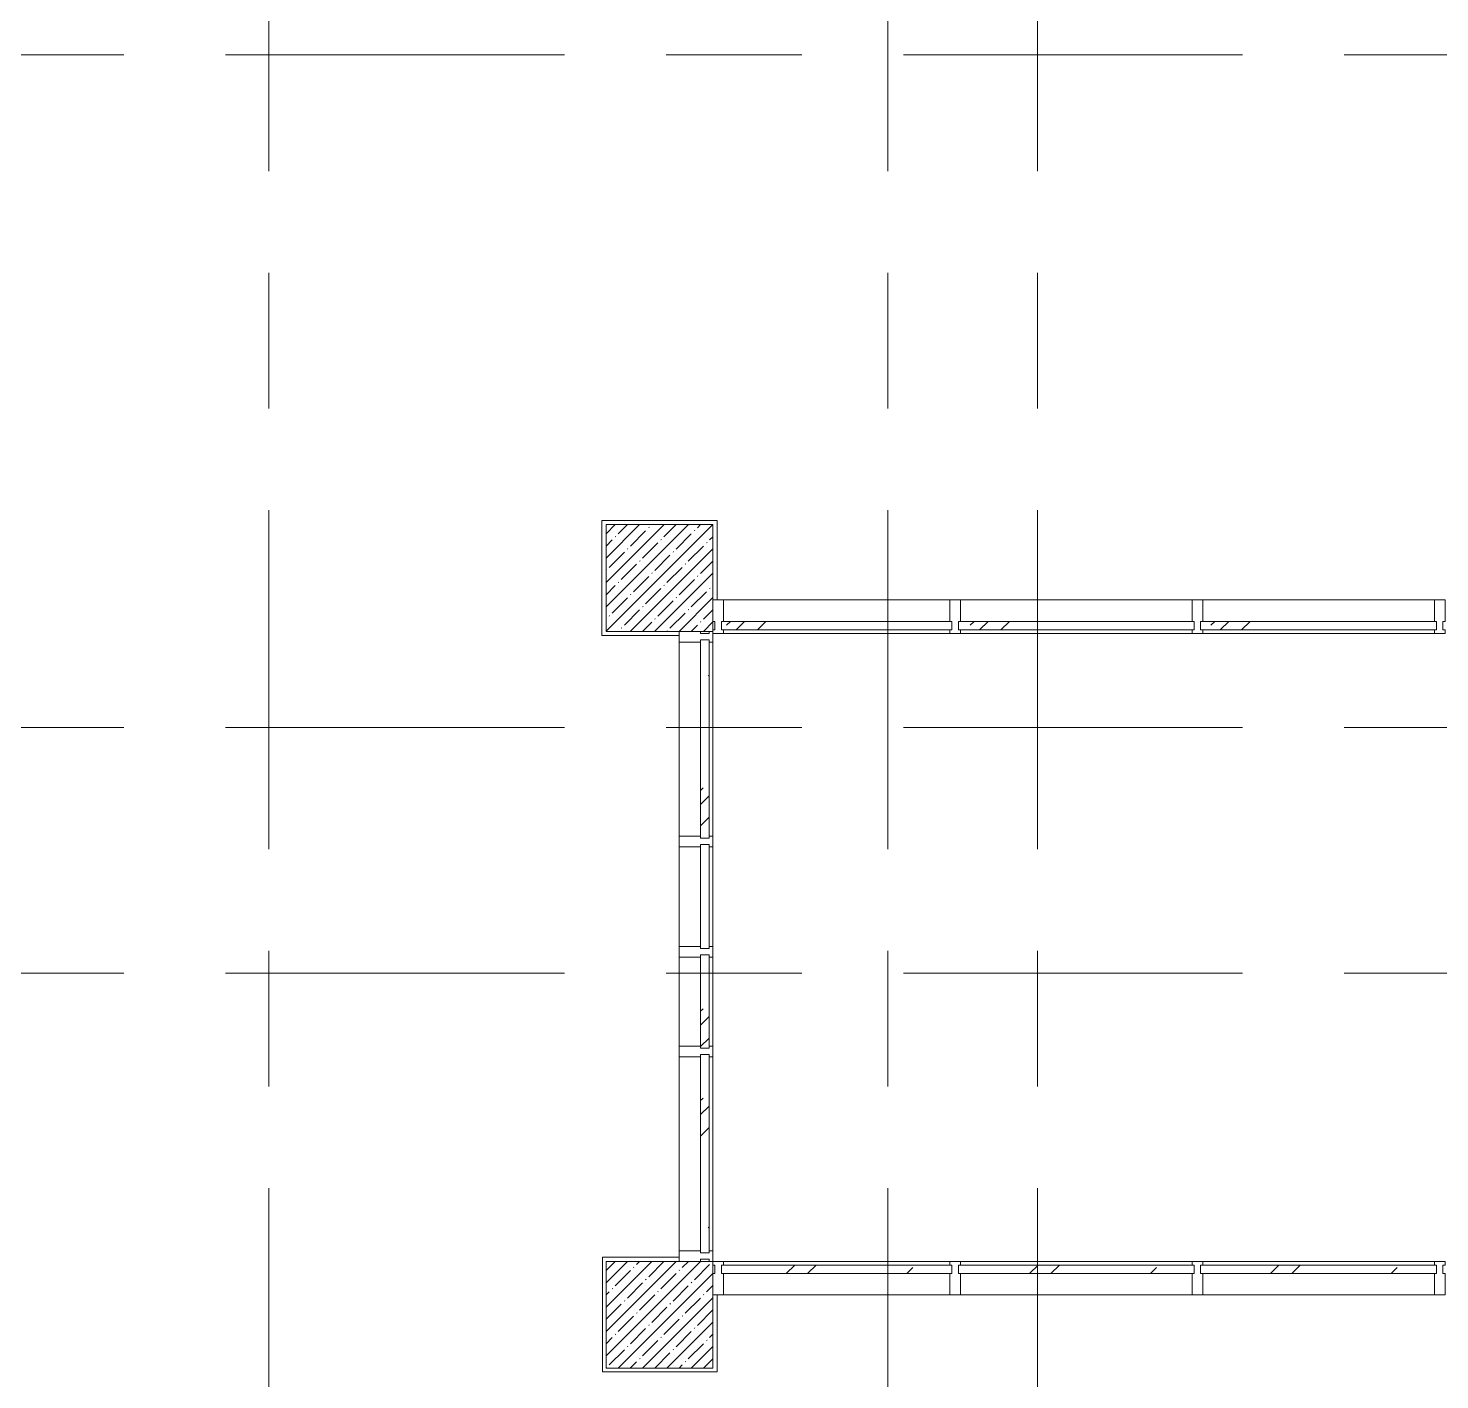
# Model space of a CAD drawing. Header units: millimetres. Extents: x 2623 to 216772, y -8553 to 29000.
# Drawn here: x 53448 to 60059, y 15096 to 21424 of the extents above; entities that cross this region are included whole.
import ezdxf

# ---------------------------------------------------------------- set-up
doc = ezdxf.new("R2010")
doc.units = ezdxf.units.MM
doc.linetypes.add('Осевая', pattern=[3175, 635, -476.25, 1587.5, -476.25])
doc.layers.add('A-FLOR-1', color=7, linetype='Continuous', lineweight=9, true_color=0xaaaaaa)
for name, color, linetype, lineweight in [('A-GLAZ-CURT', 7, 'Continuous', 9), ('A-GLAZ-CWMG', 7, 'Continuous', 9), ('S-COLS', 7, 'Continuous', 9), ('Оси-2', 7, 'Осевая', 9)]:
    doc.layers.add(name, color=color, linetype=linetype, lineweight=lineweight)

# ---------------------------------------------------------------- blocks, each defined once
blk = doc.blocks.new('BSC_Колонна _Прямоугольная - 500х500-V29-План монтажа стен и перегородок 3 этажа в осях 12-23')
at = {"layer": 'S-COLS'}
h = blk.add_hatch(dxfattribs=at)
h.set_pattern_fill('FP_44', color=256, style=0, pattern_type=2)
h.set_pattern_definition([(45, (-73790, -15400), (-57.02463, 57.02463), []), (45, (-73732.975, -15400), (-57.02463, 57.02463), [100.806, -20.161, 3.353, -16.808])])
h.paths.add_polyline_path([(-250, -250), (250, -250), (250, 250), (-250, 250), (-250, -121.1)])
for p, q in [((250, 250), (-250, 250)), ((-250, 250), (-250, -250)), ((250, -250), (250, 250)), ((-250, -250), (250, -250))]:
    blk.add_line(p, q, dxfattribs=at)
blk = doc.blocks.new('Системная панель - Стекло - 40мм-23562586-План монтажа стен и перегородок 3 этажа в осях 12-23')
at = {"layer": 'A-GLAZ-CURT'}
h = blk.add_hatch(dxfattribs=at)
h.set_pattern_fill('FP_46', color=256, style=0, pattern_type=2)
h.set_pattern_definition([(135, (17995.83, -74123), (-282.8427, -282.8427), [200, -600]), (135, (18095.83, -74323), (-282.8427, -282.8427), [600, -200]), (135, (18195.83, -73923), (-282.8427, -282.8427), [200, -600])])
h.paths.add_polyline_path([(464.2, 0), (-464.2, 0), (-464.2, -40), (464.2, -40)])
for p, q in [((464.2, 0), (-464.2, 0)), ((-464.2, 0), (-464.2, -40)), ((-464.2, -40), (464.2, -40)), ((464.2, -40), (464.2, 0))]:
    blk.add_line(p, q, dxfattribs=at)
blk = doc.blocks.new('Системная панель - Стекло - 40мм-24234994-План монтажа стен и перегородок 3 этажа в осях 12-23')
at = {"layer": 'A-GLAZ-CURT'}
for p, q in [((243.3, 0), (-243.3, 0)), ((-243.3, 0), (-243.3, -40)), ((243.3, -40), (243.3, 0)), ((-243.3, -40), (243.3, -40))]:
    blk.add_line(p, q, dxfattribs=at)
blk = doc.blocks.new('Прямоугольный импост - Импост структурный с накладкой - 160мм Темный-31239176-План монтажа стен и перегородок 3 этажа в осях 12-23')
at = {"layer": 'A-GLAZ-CWMG'}
for p, q in [((73883, 17641.7), (73883, 18550)), ((74040, 17641.7), (74040, 18550))]:
    blk.add_line(p, q, dxfattribs=at)
blk = doc.blocks.new('Прямоугольный импост - Импост структурный с накладкой - 160мм Темный-31239177-План монтажа стен и перегородок 3 этажа в осях 12-23')
at = {"layer": 'A-GLAZ-CWMG'}
for p, q in [((73883, 17125), (73883, 17591.7)), ((74040, 17125), (74040, 17591.7))]:
    blk.add_line(p, q, dxfattribs=at)
blk = doc.blocks.new('Прямоугольный импост - Импост структурный с накладкой - 160мм Темный-31239202-План монтажа стен и перегородок 3 этажа в осях 12-23')
at = {"layer": 'A-GLAZ-CWMG'}
for p, q in [((-50, 40), (-50, 140)), ((-50, 140), (0, 140)), ((-40, 40), (-50, 40)), ((-50, -17), (-50, 0)), ((-50, 0), (-40, 0)), ((-40, 0), (-40, 40)), ((-10, 40), (-10, 0)), ((0, 40), (-10, 40)), ((-10, 0), (0, 0)), ((0, -17), (-50, -17))]:
    blk.add_line(p, q, dxfattribs=at)
blk = doc.blocks.new('Прямоугольный импост - Импост структурный с накладкой - 160мм Темный-31239205-План монтажа стен и перегородок 3 этажа в осях 12-23')
at = {"layer": 'A-GLAZ-CWMG'}
for p, q in [((0, 140), (-50, 140)), ((-50, 140), (-50, 40)), ((-50, 40), (-40, 40)), ((-40, 0), (-50, 0)), ((-50, 0), (-50, -17)), ((-40, 40), (-40, 0)), ((-10, 0), (-10, 40)), ((-10, 40), (0, 40)), ((0, 0), (-10, 0)), ((-50, -17), (0, -17))]:
    blk.add_line(p, q, dxfattribs=at)
blk = doc.blocks.new('Прямоугольный импост - Импост структурный с накладкой - 160мм Темный-31239180-План монтажа стен и перегородок 3 этажа в осях 12-23')
at = {"layer": 'A-GLAZ-CWMG'}
for p, q in [((-25, 40), (-25, 140)), ((-25, 140), (25, 140)), ((25, 140), (25, 40)), ((-15, 40), (-25, 40)), ((-25, -17), (-25, 0)), ((-25, 0), (-15, 0)), ((-15, 0), (-15, 40)), ((15, 40), (15, 0)), ((25, 40), (15, 40)), ((15, 0), (25, 0)), ((25, 0), (25, -17)), ((25, -17), (-25, -17))]:
    blk.add_line(p, q, dxfattribs=at)
blk = doc.blocks.new('BSC_Колонна _Прямоугольная - 500х500-V35-План монтажа стен и перегородок 3 этажа в осях 12-23')
at = {"layer": 'S-COLS'}
h = blk.add_hatch(dxfattribs=at)
h.set_pattern_fill('FP_50', color=256, style=0, pattern_type=2)
h.set_pattern_definition([(45, (-73790, -18850), (-57.02463, 57.02463), []), (45, (-73732.975, -18850), (-57.02463, 57.02463), [100.806, -20.161, 3.353, -16.808])])
h.paths.add_polyline_path([(-250, -250), (250, -250), (250, 250), (-250, 250), (-250, -115.2)])
for p, q in [((250, 250), (-250, 250)), ((-250, 250), (-250, -250)), ((250, -250), (250, 250)), ((-250, -250), (250, -250))]:
    blk.add_line(p, q, dxfattribs=at)
blk = doc.blocks.new('Системная панель - Стекло - 40мм-24234969-План монтажа стен и перегородок 3 этажа в осях 12-23')
at = {"layer": 'A-GLAZ-CURT'}
h = blk.add_hatch(dxfattribs=at)
h.set_pattern_fill('FP_54', color=256, style=0, pattern_type=2)
h.set_pattern_definition([(45, (-74720, -18507), (-282.8427, 282.8427), [200, -600]), (45, (-74920, -18607), (-282.8427, 282.8427), [600, -200]), (45, (-74520, -18707), (-282.8427, 282.8427), [200, -600])])
h.paths.add_polyline_path([(540, 0), (540, 40), (-540, 40), (-540, 0), (19.8, 0)])
for p, q in [((540, 40), (-540, 40)), ((-540, 40), (-540, 0)), ((-540, 0), (540, 0)), ((540, 0), (540, 40))]:
    blk.add_line(p, q, dxfattribs=at)
blk = doc.blocks.new('Прямоугольный импост - Импост структурный с накладкой - 160мм-23562401-План монтажа стен и перегородок 3 этажа в осях 12-23')
at = {"layer": 'A-GLAZ-CWMG'}
for p, q in [((75150, 18747), (74090, 18747)), ((75150, 18590), (74090, 18590))]:
    blk.add_line(p, q, dxfattribs=at)
blk = doc.blocks.new('Прямоугольный импост - Импост структурный с накладкой - 160мм-23618923-План монтажа стен и перегородок 3 этажа в осях 12-23')
at = {"layer": 'A-GLAZ-CWMG'}
for p, q in [((0, 17), (-50, 17)), ((-50, 17), (-50, 0)), ((-50, 0), (-40, 0)), ((-40, 0), (-40, -40)), ((-10, -40), (-10, 0)), ((-10, 0), (0, 0)), ((0, 7), (0, 17)), ((-40, -40), (-50, -40)), ((-50, -40), (-50, -140)), ((0, -40), (-10, -40)), ((-50, -140), (0, -140))]:
    blk.add_line(p, q, dxfattribs=at)
blk = doc.blocks.new('Системная панель - Стекло - 40мм-24234970-План монтажа стен и перегородок 3 этажа в осях 12-23')
at = {"layer": 'A-GLAZ-CURT'}
h = blk.add_hatch(dxfattribs=at)
h.set_pattern_fill('FP_55', color=256, style=0, pattern_type=2)
h.set_pattern_definition([(45, (-76977.5, -18507), (-282.8427, 282.8427), [200, -600]), (45, (-77177.5, -18607), (-282.8427, 282.8427), [600, -200]), (45, (-76777.5, -18707), (-282.8427, 282.8427), [200, -600])])
h.paths.add_polyline_path([(552.5, 0), (552.5, 40), (-552.5, 40), (-552.5, 0)])
for p, q in [((552.5, 40), (-552.5, 40)), ((-552.5, 40), (-552.5, 0)), ((-552.5, 0), (552.5, 0)), ((552.5, 0), (552.5, 40))]:
    blk.add_line(p, q, dxfattribs=at)
blk = doc.blocks.new('Прямоугольный импост - Импост структурный с накладкой - 160мм-23562410-План монтажа стен и перегородок 3 этажа в осях 12-23')
at = {"layer": 'A-GLAZ-CWMG'}
for p, q in [((77420, 18747), (76335, 18747)), ((77420, 18590), (76335, 18590))]:
    blk.add_line(p, q, dxfattribs=at)
blk = doc.blocks.new('Прямоугольный импост - Импост структурный с накладкой - 160мм-23618920-План монтажа стен и перегородок 3 этажа в осях 12-23')
at = {"layer": 'A-GLAZ-CWMG'}
for p, q in [((-25, 0), (-25, 17)), ((-25, 17), (25, 17)), ((-15, 0), (-25, 0)), ((-15, -40), (-15, 0)), ((25, 0), (15, 0)), ((15, 0), (15, -40)), ((25, 17), (25, 0)), ((-25, -140), (-25, -40)), ((-25, -40), (-15, -40)), ((15, -40), (25, -40)), ((25, -40), (25, -140)), ((25, -140), (-25, -140))]:
    blk.add_line(p, q, dxfattribs=at)
blk = doc.blocks.new('Системная панель - Стекло - 40мм-30335137-План монтажа стен и перегородок 3 этажа в осях 12-23')
at = {"layer": 'A-GLAZ-CURT'}
h = blk.add_hatch(dxfattribs=at)
h.set_pattern_fill('FP_56', color=256, style=0, pattern_type=2)
h.set_pattern_definition([(45, (-74720, -15533), (-282.8427, 282.8427), [200, -600]), (45, (-74920, -15633), (-282.8427, 282.8427), [600, -200]), (45, (-74520, -15733), (-282.8427, 282.8427), [200, -600])])
h.paths.add_polyline_path([(540, -40), (540, 0), (-540, 0), (-540, -40), (19.8, -40)])
for p, q in [((540, 0), (-540, 0)), ((-540, 0), (-540, -40)), ((540, -40), (540, 0)), ((-540, -40), (540, -40))]:
    blk.add_line(p, q, dxfattribs=at)
blk = doc.blocks.new('Прямоугольный импост - Импост структурный с накладкой - 160мм-23562329-План монтажа стен и перегородок 3 этажа в осях 12-23')
at = {"layer": 'A-GLAZ-CWMG'}
for p, q in [((75150, 15650), (74090, 15650)), ((75150, 15493), (74090, 15493))]:
    blk.add_line(p, q, dxfattribs=at)
blk = doc.blocks.new('Прямоугольный импост - Импост структурный с накладкой - 160мм-30335139-План монтажа стен и перегородок 3 этажа в осях 12-23')
at = {"layer": 'A-GLAZ-CWMG'}
for p, q in [((0, 140), (-50, 140)), ((-50, 140), (-50, 40)), ((-50, 40), (-40, 40)), ((-40, 0), (-50, 0)), ((-50, 0), (-50, -17)), ((-40, 40), (-40, 0)), ((-10, 0), (-10, 40)), ((-10, 40), (0, 40)), ((0, 0), (-10, 0)), ((-50, -17), (0, -17))]:
    blk.add_line(p, q, dxfattribs=at)
blk = doc.blocks.new('Системная панель - Стекло - 40мм-30335140-План монтажа стен и перегородок 3 этажа в осях 12-23')
at = {"layer": 'A-GLAZ-CURT'}
h = blk.add_hatch(dxfattribs=at)
h.set_pattern_fill('FP_57', color=256, style=0, pattern_type=2)
h.set_pattern_definition([(45, (-76977.5, -15533), (-282.8427, 282.8427), [200, -600]), (45, (-77177.5, -15633), (-282.8427, 282.8427), [600, -200]), (45, (-76777.5, -15733), (-282.8427, 282.8427), [200, -600])])
h.paths.add_polyline_path([(552.5, -40), (552.5, 0), (-552.5, 0), (-552.5, -40)])
for p, q in [((552.5, 0), (-552.5, 0)), ((-552.5, 0), (-552.5, -40)), ((552.5, -40), (552.5, 0)), ((-552.5, -40), (552.5, -40))]:
    blk.add_line(p, q, dxfattribs=at)
blk = doc.blocks.new('Прямоугольный импост - Импост структурный с накладкой - 160мм-23562331-План монтажа стен и перегородок 3 этажа в осях 12-23')
at = {"layer": 'A-GLAZ-CWMG'}
for p, q in [((77420, 15650), (76335, 15650)), ((77420, 15493), (76335, 15493))]:
    blk.add_line(p, q, dxfattribs=at)
blk = doc.blocks.new('Прямоугольный импост - Импост структурный с накладкой - 160мм-30335135-План монтажа стен и перегородок 3 этажа в осях 12-23')
at = {"layer": 'A-GLAZ-CWMG'}
for p, q in [((-25, 40), (-25, 140)), ((-25, 140), (25, 140)), ((25, 140), (25, 40)), ((-15, 40), (-25, 40)), ((-25, -17), (-25, 0)), ((-25, 0), (-15, 0)), ((-15, 0), (-15, 40)), ((15, 40), (15, 0)), ((25, 40), (15, 40)), ((15, 0), (25, 0)), ((25, 0), (25, -17)), ((25, -17), (-25, -17))]:
    blk.add_line(p, q, dxfattribs=at)
blk = doc.blocks.new('Системная панель - Стекло - 40мм-V46-План монтажа стен и перегородок 3 этажа в осях 12-23')
at = {"layer": 'A-GLAZ-CURT'}
h = blk.add_hatch(dxfattribs=at)
h.set_pattern_fill('FP_68', color=256, style=0, pattern_type=2)
h.set_pattern_definition([(45, (-75842.5, -18507), (-282.8427, 282.8427), [200, -600]), (45, (-76042.5, -18607), (-282.8427, 282.8427), [600, -200]), (45, (-75642.5, -18707), (-282.8427, 282.8427), [200, -600])])
h.paths.add_polyline_path([(552.5, 0), (552.5, 40), (-552.5, 40), (-552.5, 0), (351.5, 0)])
for p, q in [((552.5, 40), (-552.5, 40)), ((-552.5, 40), (-552.5, 0)), ((-552.5, 0), (552.5, 0)), ((552.5, 0), (552.5, 40))]:
    blk.add_line(p, q, dxfattribs=at)
blk = doc.blocks.new('Системная панель - Стекло - 40мм-V47-План монтажа стен и перегородок 3 этажа в осях 12-23')
at = {"layer": 'A-GLAZ-CURT'}
h = blk.add_hatch(dxfattribs=at)
h.set_pattern_fill('FP_69', color=256, style=0, pattern_type=2)
h.set_pattern_definition([(45, (-75842.5, -15533), (-282.8427, 282.8427), [200, -600]), (45, (-76042.5, -15633), (-282.8427, 282.8427), [600, -200]), (45, (-75642.5, -15733), (-282.8427, 282.8427), [200, -600])])
h.paths.add_polyline_path([(552.5, -40), (552.5, 0), (-552.5, 0), (-552.5, -40), (351.5, -40)])
for p, q in [((552.5, 0), (-552.5, 0)), ((-552.5, 0), (-552.5, -40)), ((552.5, -40), (552.5, 0)), ((-552.5, -40), (552.5, -40))]:
    blk.add_line(p, q, dxfattribs=at)
blk = doc.blocks.new('Прямоугольный импост - Импост структурный с накладкой - 160мм-23562332-План монтажа стен и перегородок 3 этажа в осях 12-23')
at = {"layer": 'A-GLAZ-CWMG'}
for p, q in [((76285, 15650), (75200, 15650)), ((76285, 15493), (75200, 15493))]:
    blk.add_line(p, q, dxfattribs=at)
blk = doc.blocks.new('Прямоугольный импост - Импост структурный с накладкой - 160мм-30335136-План монтажа стен и перегородок 3 этажа в осях 12-23')
at = {"layer": 'A-GLAZ-CWMG'}
for p, q in [((-25, 40), (-25, 140)), ((-25, 140), (25, 140)), ((25, 140), (25, 40)), ((-15, 40), (-25, 40)), ((-25, -17), (-25, 0)), ((-25, 0), (-15, 0)), ((-15, 0), (-15, 40)), ((15, 40), (15, 0)), ((25, 40), (15, 40)), ((15, 0), (25, 0)), ((25, 0), (25, -17)), ((25, -17), (-25, -17))]:
    blk.add_line(p, q, dxfattribs=at)
blk = doc.blocks.new('Системная панель - Стекло - 40мм-23562590-План монтажа стен и перегородок 3 этажа в осях 12-23')
at = {"layer": 'A-GLAZ-CURT'}
h = blk.add_hatch(dxfattribs=at)
h.set_pattern_fill('FP_72', color=256, style=0, pattern_type=2)
h.set_pattern_definition([(135, (16054.17, -74123), (-282.8427, -282.8427), [200, -600]), (135, (16154.17, -74323), (-282.8427, -282.8427), [600, -200]), (135, (16254.17, -73923), (-282.8427, -282.8427), [200, -600])])
h.paths.add_polyline_path([(464.2, 0), (-464.2, 0), (-464.2, -40), (464.2, -40)])
for p, q in [((464.2, 0), (-464.2, 0)), ((-464.2, 0), (-464.2, -40)), ((464.2, -40), (464.2, 0)), ((-464.2, -40), (464.2, -40))]:
    blk.add_line(p, q, dxfattribs=at)
blk = doc.blocks.new('Системная панель - Стекло - 40мм-24234995-План монтажа стен и перегородок 3 этажа в осях 12-23')
at = {"layer": 'A-GLAZ-CURT'}
h = blk.add_hatch(dxfattribs=at)
h.set_pattern_fill('FP_73', color=256, style=0, pattern_type=2)
h.set_pattern_definition([(135, (16766.67, -74123), (-282.8427, -282.8427), [200, -600]), (135, (16866.67, -74323), (-282.8427, -282.8427), [600, -200]), (135, (16966.67, -73923), (-282.8427, -282.8427), [200, -600])])
h.paths.add_polyline_path([(218.3, 0), (-218.3, 0), (-218.3, -40), (218.3, -40)])
for p, q in [((218.3, 0), (-218.3, 0)), ((-218.3, 0), (-218.3, -40)), ((218.3, -40), (218.3, 0)), ((-218.3, -40), (218.3, -40))]:
    blk.add_line(p, q, dxfattribs=at)
blk = doc.blocks.new('Прямоугольный импост - Импост структурный с накладкой - 160мм Темный-31239183-План монтажа стен и перегородок 3 этажа в осях 12-23')
at = {"layer": 'A-GLAZ-CWMG'}
for p, q in [((73883, 16658.3), (73883, 17075)), ((74040, 16658.3), (74040, 17075))]:
    blk.add_line(p, q, dxfattribs=at)

msp = doc.modelspace()

# ---------------------------------------------------------------- linework, layer by layer
at = {"layer": 'A-FLOR-1'}
for p, q in [((56134.5, 18580), (56134.5, 19120)), ((56134.5, 19120), (56674.5, 19120)), ((56674.5, 19120), (56674.5, 18747)), ((56497.5, 18580), (56134.5, 18580)), ((56137.5, 15133), (56137.5, 15670)), ((56137.5, 15670), (56497.5, 15670)), ((56675.5, 15493), (56675.5, 15133)), ((56675.5, 15133), (56137.5, 15133))]:
    msp.add_line(p, q, dxfattribs=at)
at = {"layer": 'Оси-2'}
for p, q in [((58174.5, 593.7), (58174.5, 25030)), ((57474.5, 593.7), (57474.5, 24898.1)), ((54574.5, 593.7), (54574.5, 24850)), ((21511, 21300), (64864.5, 21300)), ((21511, 18150), (64864.5, 18150)), ((21511, 17000), (64864.5, 17000))]:
    msp.add_line(p, q, dxfattribs=at)

# ---------------------------------------------------------------- block references
at = {"layer": 'A-GLAZ-CURT'}
for name, p in [('Системная панель - Стекло - 40мм-24234969-План монтажа стен и перегородок 3 этажа в осях 12-23', (57234.5, 18607)), ('Системная панель - Стекло - 40мм-V46-План монтажа стен и перегородок 3 этажа в осях 12-23', (58357, 18607)), ('Системная панель - Стекло - 40мм-24234970-План монтажа стен и перегородок 3 этажа в осях 12-23', (59492, 18607)), ('Системная панель - Стекло - 40мм-30335137-План монтажа стен и перегородок 3 этажа в осях 12-23', (57234.5, 15633)), ('Системная панель - Стекло - 40мм-V47-План монтажа стен и перегородок 3 этажа в осях 12-23', (58357, 15633)), ('Системная панель - Стекло - 40мм-30335140-План монтажа стен и перегородок 3 этажа в осях 12-23', (59492, 15633))]:
    msp.add_blockref(name, p, dxfattribs=at)
at = {"layer": 'A-GLAZ-CURT', "rotation": 269.9999999999998}
for name, p in [('Системная панель - Стекло - 40мм-23562586-План монтажа стен и перегородок 3 этажа в осях 12-23', (56637.5, 18095.8)), ('Системная панель - Стекло - 40мм-24234994-План монтажа стен и перегородок 3 этажа в осях 12-23', (56637.5, 17358.3)), ('Системная панель - Стекло - 40мм-24234995-План монтажа стен и перегородок 3 этажа в осях 12-23', (56637.5, 16866.7)), ('Системная панель - Стекло - 40мм-23562590-План монтажа стен и перегородок 3 этажа в осях 12-23', (56637.5, 16154.2))]:
    msp.add_blockref(name, p, dxfattribs=at)
at = {"layer": 'A-GLAZ-CWMG'}
for name, p, rotation in [('Прямоугольный импост - Импост структурный с накладкой - 160мм-23618923-План монтажа стен и перегородок 3 этажа в осях 12-23', (56654.5, 18607), 180), ('Прямоугольный импост - Импост структурный с накладкой - 160мм Темный-31239205-План монтажа стен и перегородок 3 этажа в осях 12-23', (56637.5, 18600), 89.99999999999984), ('Прямоугольный импост - Импост структурный с накладкой - 160мм-30335139-План монтажа стен и перегородок 3 этажа в осях 12-23', (56654.5, 15633), 180)]:
    msp.add_blockref(name, p, dxfattribs=dict(at, rotation=rotation))
for name, p in [('Прямоугольный импост - Импост структурный с накладкой - 160мм-23562401-План монтажа стен и перегородок 3 этажа в осях 12-23', (-17385.5, 0)), ('Прямоугольный импост - Импост структурный с накладкой - 160мм-23562410-План монтажа стен и перегородок 3 этажа в осях 12-23', (-18520.5, 0)), ('Прямоугольный импост - Импост структурный с накладкой - 160мм-23562410-План монтажа стен и перегородок 3 этажа в осях 12-23', (-17385.5, 0)), ('Прямоугольный импост - Импост структурный с накладкой - 160мм Темный-31239176-План монтажа стен и перегородок 3 этажа в осях 12-23', (-17385.5, 0)), ('Прямоугольный импост - Импост структурный с накладкой - 160мм Темный-31239177-План монтажа стен и перегородок 3 этажа в осях 12-23', (-17385.5, 0)), ('Прямоугольный импост - Импост структурный с накладкой - 160мм Темный-31239183-План монтажа стен и перегородок 3 этажа в осях 12-23', (-17385.5, 0)), ('Прямоугольный импост - Импост структурный с накладкой - 160мм Темный-31239176-План монтажа стен и перегородок 3 этажа в осях 12-23', (-17385.5, -1941.7)), ('Прямоугольный импост - Импост структурный с накладкой - 160мм-23562329-План монтажа стен и перегородок 3 этажа в осях 12-23', (-17385.5, 0)), ('Прямоугольный импост - Импост структурный с накладкой - 160мм-23562332-План монтажа стен и перегородок 3 этажа в осях 12-23', (-17385.5, 0)), ('Прямоугольный импост - Импост структурный с накладкой - 160мм-23562331-План монтажа стен и перегородок 3 этажа в осях 12-23', (-17385.5, 0))]:
    msp.add_blockref(name, p, dxfattribs=at)
at = {"layer": 'A-GLAZ-CWMG', "extrusion": (0, 0, -1)}
for name, p, rotation in [('Прямоугольный импост - Импост структурный с накладкой - 160мм-23618920-План монтажа стен и перегородок 3 этажа в осях 12-23', (-57789.5, 18607), 180), ('Прямоугольный импост - Импост структурный с накладкой - 160мм-23618920-План монтажа стен и перегородок 3 этажа в осях 12-23', (-58924.5, 18607), 180), ('Прямоугольный импост - Импост структурный с накладкой - 160мм-23618920-План монтажа стен и перегородок 3 этажа в осях 12-23', (-60059.5, 18607), 180), ('Прямоугольный импост - Импост структурный с накладкой - 160мм Темный-31239180-План монтажа стен и перегородок 3 этажа в осях 12-23', (-56637.5, 17616.7), 270.0000000000002), ('Прямоугольный импост - Импост структурный с накладкой - 160мм Темный-31239180-План монтажа стен и перегородок 3 этажа в осях 12-23', (-56637.5, 17100), 270.0000000000002), ('Прямоугольный импост - Импост структурный с накладкой - 160мм Темный-31239180-План монтажа стен и перегородок 3 этажа в осях 12-23', (-56637.5, 16633.3), 270.0000000000002), ('Прямоугольный импост - Импост структурный с накладкой - 160мм Темный-31239202-План монтажа стен и перегородок 3 этажа в осях 12-23', (-56637.5, 15650), 270.0000000000002), ('Прямоугольный импост - Импост структурный с накладкой - 160мм-30335136-План монтажа стен и перегородок 3 этажа в осях 12-23', (-57789.5, 15633), 180), ('Прямоугольный импост - Импост структурный с накладкой - 160мм-30335135-План монтажа стен и перегородок 3 этажа в осях 12-23', (-58924.5, 15633), 180), ('Прямоугольный импост - Импост структурный с накладкой - 160мм-30335136-План монтажа стен и перегородок 3 этажа в осях 12-23', (-60059.5, 15633), 180)]:
    msp.add_blockref(name, p, dxfattribs=dict(at, rotation=rotation))
at = {"layer": 'S-COLS'}
for name, p in [('BSC_Колонна _Прямоугольная - 500х500-V35-План монтажа стен и перегородок 3 этажа в осях 12-23', (56404.5, 18850)), ('BSC_Колонна _Прямоугольная - 500х500-V29-План монтажа стен и перегородок 3 этажа в осях 12-23', (56404.5, 15400))]:
    msp.add_blockref(name, p, dxfattribs=at)

doc.saveas('drawing.dxf')
